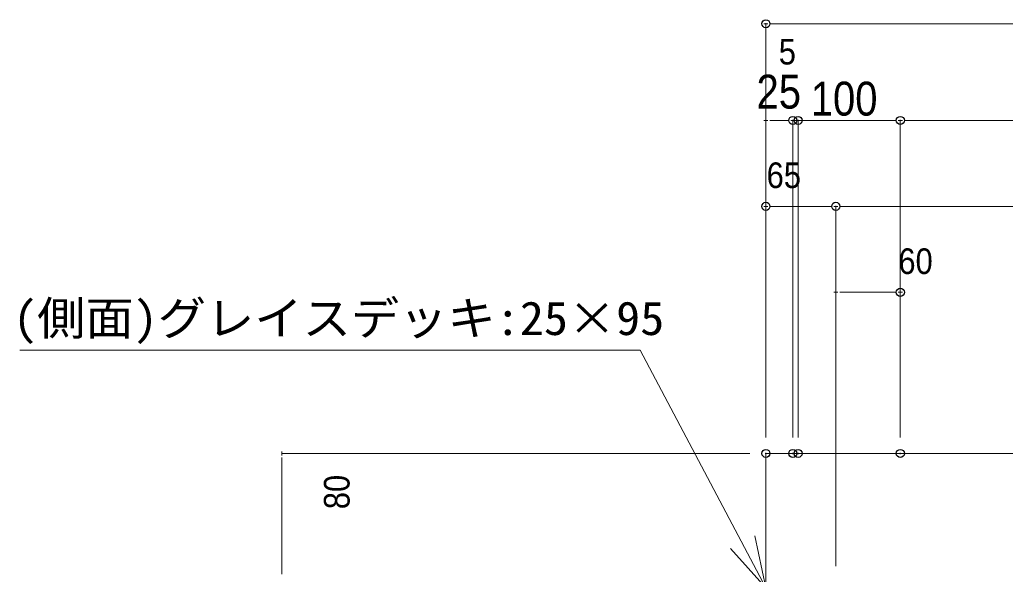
# Model space of a CAD drawing. Units: millimetres, scale not verified. Extents: x -8199 to 8201, y -2963 to 5056.
# Drawn here: x 400 to 1622, y 4310 to 4998 of the extents above; entities that cross this region are included whole.
import ezdxf
from ezdxf.enums import TextEntityAlignment as Align

# ---------------------------------------------------------------- set-up
doc = ezdxf.new("R2010")
doc.units = ezdxf.units.MM
doc.header["$LTSCALE"] = 20
doc.header["$PDMODE"] = 32
doc.header["$PDSIZE"] = 10
for name, color, linetype, lineweight in [('0-1_一般', 4, 'Continuous', 9), ('0-2_寸法', 7, 'Continuous', 9), ('0-3_0', 7, 'Continuous', 9)]:
    doc.layers.add(name, color=color, linetype=linetype, lineweight=lineweight)
doc.layers.add('0-4_Defpoints', color=7, linetype='Continuous')
doc.styles.add('Osaka', font='')
doc.styles.add('ＭＳ ゴシック', font='')
doc.styles.add('ＭＳ Ｐゴシック', font='')
doc.styles.get('Osaka').set_extended_font_data('Osaka')
doc.styles.get('ＭＳ ゴシック').set_extended_font_data('MS Gothic')
doc.styles.get('ＭＳ Ｐゴシック').set_extended_font_data('MS PGothic')

# ---------------------------------------------------------------- blocks, each defined once
blk = doc.blocks.new('_DOT')
at = {"layer": '0-3_0'}
for p, q in [((-10, 0), (-20, 0)), ((-5, 0), (5, 0))]:
    blk.add_line(p, q, dxfattribs=at)

msp = doc.modelspace()

# ---------------------------------------------------------------- linework, layer by layer
at = {"layer": '0-1_一般', "color": 2}
for q in [(399.82, 4588.5), (1324.81, 4293.44)]:
    msp.add_line((1168.9, 4588.5), q, dxfattribs=at)
at = {"layer": '0-1_一般', "color": 7}
msp.add_lwpolyline([(1324.81, 4460.11), (3991.48, 4460.11), (3991.48, 4300.11), (1324.81, 4300.11)], close=True, dxfattribs=at)
at = {"layer": '0-1_一般', "color": 2}
msp.add_lwpolyline([(1311.14, 4357.75), (1324.81, 4293.44), (1280.82, 4342.3)], dxfattribs=at)
at = {"layer": '0-2_寸法'}
for p, q in [((1324.81, 4480.11), (1324.81, 4993.44)), ((3981.46, 4993.44), (1334.83, 4993.44)), ((1324.81, 4480.11), (1324.81, 4873.44)), ((1334.83, 4873.44), (1348.13, 4873.44)), ((1348.13, 4873.44), (1338.12, 4873.44)), ((1358.15, 4480.11), (1358.15, 4873.44)), ((1358.15, 4480.11), (1358.15, 4873.44)), ((1358.15, 4873.44), (1364.81, 4873.44)), ((1358.15, 4480.11), (1358.15, 4873.44)), ((1364.81, 4480.11), (1364.81, 4873.44)), ((1481.46, 4873.44), (1368.16, 4873.44)), ((1374.83, 4873.44), (1384.84, 4873.44)), ((1491.48, 4480.11), (1491.48, 4873.44)), ((1491.48, 4480.11), (1491.48, 4873.44)), ((1888.13, 4873.44), (1501.49, 4873.44)), ((1324.81, 4480.11), (1324.81, 4766.78)), ((1401.46, 4766.78), (1334.83, 4766.78)), ((1411.48, 4320.11), (1411.48, 4766.78)), ((1411.48, 4320.11), (1411.48, 4766.78)), ((3894.8, 4766.78), (1421.49, 4766.78)), ((1411.48, 4320.11), (1411.48, 4660.11)), ((1421.49, 4660.11), (1481.46, 4660.11)), ((1491.48, 4480.11), (1491.48, 4660.11)), ((1304.81, 4460.11), (724.81, 4460.11)), ((724.81, 4450.1), (724.81, 4310.13))]:
    msp.add_line(p, q, dxfattribs=at)
at = {"layer": '0-4_Defpoints'}
for p in [(1324.81, 4993.44), (1358.15, 4873.44), (1364.81, 4873.44), (1491.48, 4873.44), (1324.81, 4766.78), (1411.48, 4766.78), (1491.48, 4660.11), (1324.81, 4460.11), (1324.81, 4460.11), (1324.81, 4460.11), (1358.15, 4460.11), (1364.81, 4460.11), (1491.48, 4460.11)]:
    msp.add_point(p, dxfattribs=at)

# ---------------------------------------------------------------- block references
at = {"layer": '0-2_寸法', "xscale": 0.5007446, "yscale": 0.5007446}
for p, rotation in [((1324.81, 4993.44), 180), ((1324.81, 4873.44), 180), ((1358.15, 4873.44), 180), ((1364.81, 4873.44), 180), ((1491.48, 4873.44), 180), ((1324.81, 4766.78), 180), ((1411.48, 4766.78), 180), ((1411.48, 4660.11), 180), ((724.81, 4460.11), 90)]:
    msp.add_blockref('_DOT', p, dxfattribs=dict(at, rotation=rotation))
for p in [(1358.15, 4873.44), (1358.15, 4873.44), (1491.48, 4873.44), (1411.48, 4766.78), (1491.48, 4660.11)]:
    msp.add_blockref('_DOT', p, dxfattribs=at)

# ---------------------------------------------------------------- texts
at = {"layer": '0-2_寸法', "width": 0.9}
for s, height, style, p in [('5', 31.82, 'Osaka', (1340.79, 4933.28)), ('25', 42.08, 'ＭＳ Ｐゴシック', (1313.26, 4875.5)), ('100', 42.08, 'ＭＳ Ｐゴシック', (1380.5, 4866.78)), ('65', 31.82, 'Osaka', (1325.74, 4779.95)), ('60', 31.82, 'Osaka', (1489.08, 4673.28))]:
    msp.add_text(s, height=height, dxfattribs=dict(at, style=style)).set_placement(p, align=Align.BOTTOM_LEFT)
at = {"layer": '0-2_寸法', "color": 4, "style": 'ＭＳ ゴシック', "width": 1.05}
msp.add_text('(側面)グレイスデッキ:25×95', height=41.79, dxfattribs=at).set_placement((391.55, 4594.52), align=Align.BOTTOM_LEFT)
at = {"layer": '0-2_寸法', "style": 'Osaka', "width": 0.9}
msp.add_text('80', height=31.82, rotation=90, dxfattribs=at).set_placement((818.31, 4390.95), align=Align.BOTTOM_LEFT)

doc.saveas('drawing.dxf')
